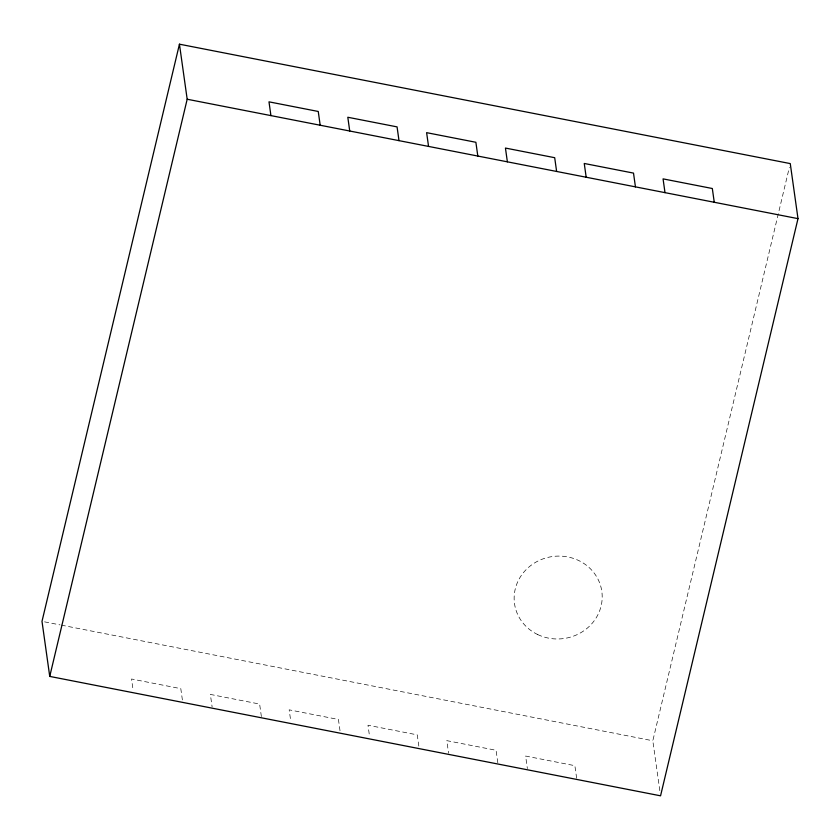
<?xml version="1.0" encoding="UTF-8"?>
<svg xmlns="http://www.w3.org/2000/svg" width="840" height="840" viewBox="0 0 840 840"><rect width="100%" height="100%" fill="white"/><g stroke="black" fill="none" stroke-linecap="round" stroke-linejoin="round"><path stroke-width="0.63" stroke-dasharray="4.2 3.15" d="M659.831 790.692L652.817 740.764L789.348 167.412M44.573 621.863L60.008 624.876M61.288 625.128L652.817 740.764M576.639 778.197L574.875 765.681L525.62 756.053L527.373 768.558M497.826 762.783L496.062 750.278L446.806 740.649L448.56 753.154M418.834 746.13L417.249 734.864L367.994 725.235L369.569 736.501M340.011 730.716L338.436 719.46L289.17 709.832L290.756 721.087M261.377 716.562L259.623 704.057L210.357 694.418L212.121 706.933M182.385 699.909L180.799 688.643L131.544 679.014L133.13 690.28M537.716 634.567A44.079 41.391 -8 0 0 602.165 595.14A44.079 41.391 -8 0 0 534.639 562.895A44.079 41.391 -8 0 0 537.716 634.567"/><path stroke-width="1.26" d="M179.445 44.184L42 621.359L49.739 676.41L660.555 795.816L798 218.642L790.262 163.59L179.445 44.184L187.184 99.236L49.739 676.41M187.184 99.236L798 218.642M714.263 202.272L712.32 188.507L663.065 178.878L664.997 192.644M635.439 186.869L633.507 173.103L584.251 163.475L586.183 177.23M556.626 171.454L554.694 157.7L505.439 148.06L507.37 161.826M477.813 156.051L475.881 142.285L426.615 132.657L428.558 146.422M399 140.637L397.068 126.882L347.802 117.254L349.734 131.008M320.187 125.234L318.244 111.468L268.989 101.84L270.921 115.605"/></g></svg>
